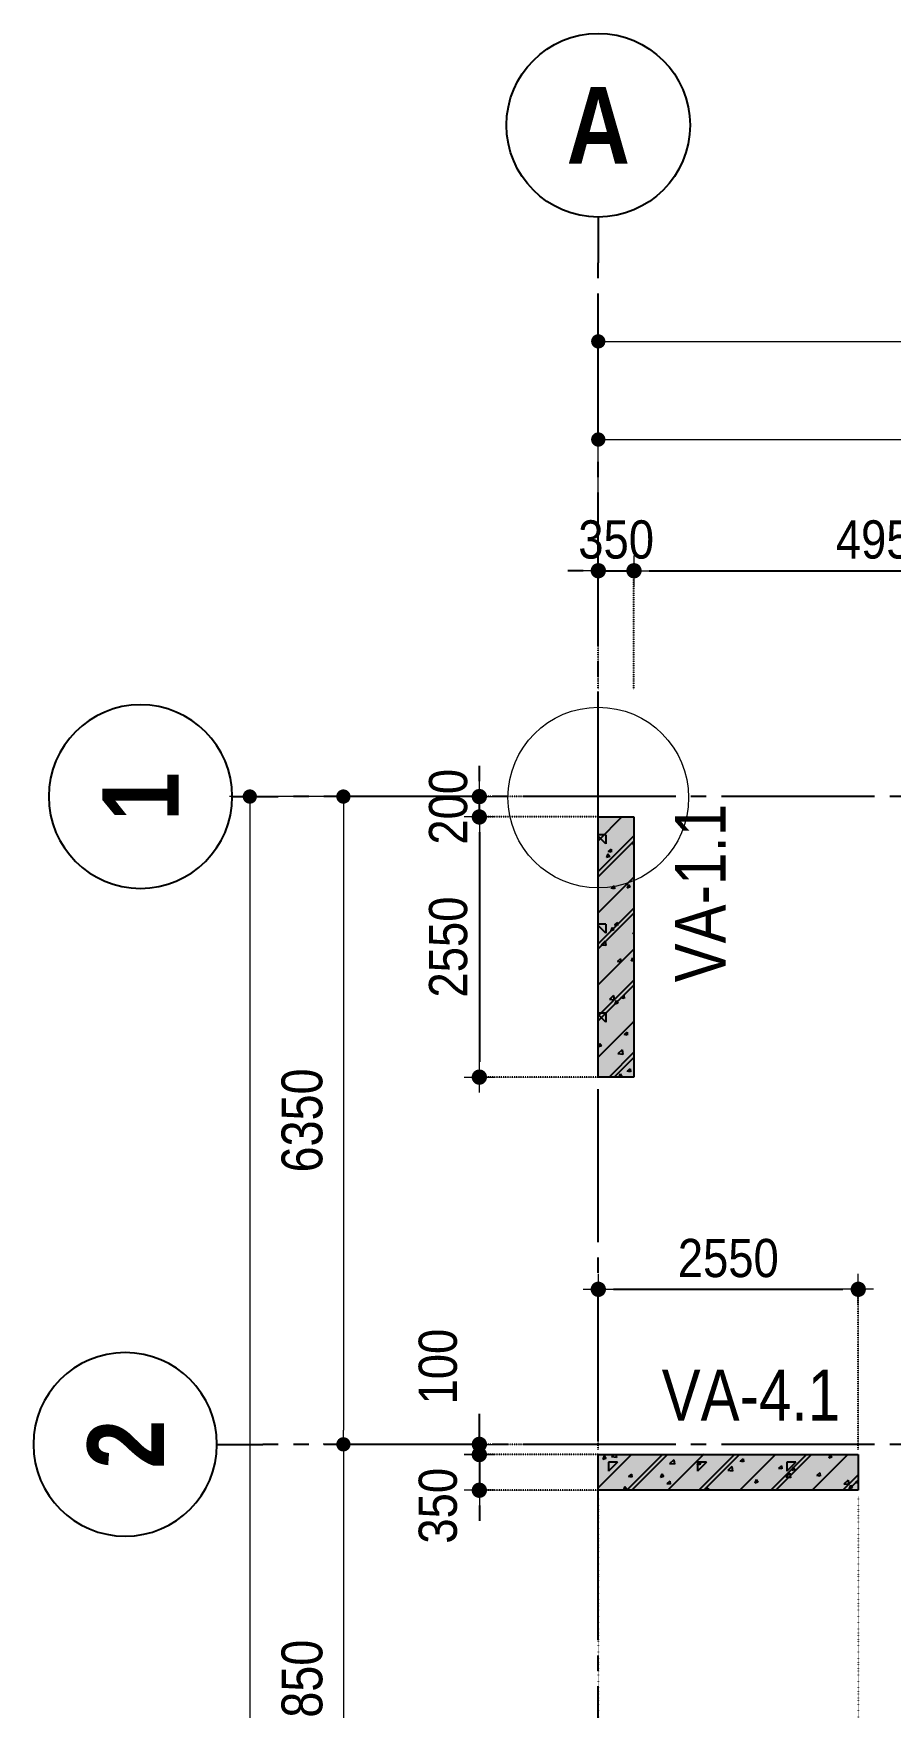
# Model space of a CAD drawing. Header units: millimetres. Extents: x -3973692 to -2843767, y 592734 to 838475.
# Drawn here: x -3154036 to -3145629, y 753301 to 769712 of the extents above; entities that cross this region are included whole.
import ezdxf
from ezdxf.enums import TextEntityAlignment as Align

# ---------------------------------------------------------------- set-up
doc = ezdxf.new("R2010")
doc.units = ezdxf.units.MM
doc.header["$MEASUREMENT"] = 0
doc.header["$PDMODE"] = 3
doc.header["$PDSIZE"] = -20
for name, pattern in [('CHG_XX_Luoi truc-Block A$0$MB_Luoi truc-150-TWA$0$Center101', [13, 10, -1, 1, -1]), ('DIVIDE2', [15.875, 6.35, -3.175, 0, -3.175, 0, -3.175]), ('DOT2', [0.125, 0, -0.125]), ('HIDDEN5', [2.8375, 1.25, -1.5875])]:
    doc.linetypes.add(name, pattern=pattern)
doc.layers.get('0').update_dxf_attribs({"lineweight": 9})
doc.layers.get('Defpoints').update_dxf_attribs({"color": 10, "lineweight": 0})
for name, color, linetype, lineweight in [("'S_General_Dim_1", 1, 'Continuous', 18), ("'S_General_Divide_3 Intermediate", 3, 'DIVIDE2', 40), ('CHG_XX_Cot_Block A-T4-7$0$DBAO', 3, 'Continuous', 13), ('CHG_XX_Luoi truc-Block A$0$Dim 200', 1, 'Continuous', 5), ('TEXT', 7, 'Continuous', 15)]:
    doc.layers.add(name, color=color, linetype=linetype, lineweight=lineweight)
for name, color, linetype in [('CHG_XX_Cot_Block A-T4-7$0$mb_cot tang 9-13 twa$0$Concrete Hatch', 218, 'Continuous'), ('CHG_XX_Cot_Block A-T4-7$0$mb_cot tang 9-13 twa$0$Concrete Line', 6, 'Continuous'), ('CHG_XX_Cot_Block A-T4-7$0$mb_cot tang 9-13 twa$0$Concrete Solid', 216, 'Continuous'), ('CHG_XX_Luoi truc-Block A$0$MB_Luoi truc-150-TWA$0$Grid', 34, 'Continuous'), ('CHG_XX_Luoi truc-Block A$0$MB_Luoi truc-150-TWA$0$Grid Line', 251, 'CHG_XX_Luoi truc-Block A$0$MB_Luoi truc-150-TWA$0$Center101'), ('dim', 1, 'Continuous')]:
    doc.layers.add(name, color=color, linetype=linetype)
doc.styles.add('arial', font='arial.ttf', dxfattribs={"width": 0.85})
doc.styles.add('CHG_XX_Luoi truc-Block A$0$MB_Luoi truc-150-TWA$0$Grid A-F$0$VNI-HelveCB', font='')
doc.styles.add('CHG_XX_Luoi truc-Block A$0$Star-HelCon', font='')
doc.styles.add('TTP-HelCon', font='')
doc.styles.get('CHG_XX_Luoi truc-Block A$0$MB_Luoi truc-150-TWA$0$Grid A-F$0$VNI-HelveCB').set_extended_font_data('VNI-Helve-Condense', bold=True)
doc.styles.get('CHG_XX_Luoi truc-Block A$0$Star-HelCon').set_extended_font_data('VNI-Helve-Condense')
doc.styles.get('TTP-HelCon').set_extended_font_data('VNI-Helve-Condense')
doc.dimstyles.new('150', dxfattribs={"dimscale": 150, "dimtxt": 2.5, "dimasz": 1, "dimexe": 0, "dimexo": 0, "dimgap": 0.75, "dimtad": 1, "dimdec": 0, "dimzin": 9, "dimdsep": 46, "dimtxsty": 'arial', "dimblk1": 'DIMDOT', "dimblk2": 'DIMDOT', "dimsah": 1, "dimcen": 2, "dimdle": 3, "dimclre": 8, "dimclrt": 2, "dimadec": 0, "dimazin": 0, "dimtfac": 1, "dimtdec": 0, "dimtix": 1, "dimtmove": 2, "dimatfit": 3, "dimldrblk": 'DIMPIJL', "dimfxl": 1, "dimtvp": 1.8, "dimtolj": 1, "dimtzin": 0, "dimarcsym": 0})
doc.dimstyles.new('CHG_XX_Luoi truc-Block A$0$Dim 200', dxfattribs={"dimscale": 200, "dimtxt": 2, "dimasz": 0.7, "dimexe": 1, "dimexo": 1, "dimgap": 1, "dimtad": 1, "dimdec": 0, "dimzin": 12, "dimdsep": 46, "dimtxsty": 'CHG_XX_Luoi truc-Block A$0$Star-HelCon', "dimblk": 'CHG_XX_Luoi truc-Block A$0$_Dot', "dimcen": 1, "dimclrd": 256, "dimclre": 256, "dimclrt": 3, "dimadec": 0, "dimazin": 0, "dimtfac": 1, "dimtdec": 0, "dimtix": 1, "dimtmove": 2, "dimatfit": 3, "dimldrblk": 'CHG_XX_Luoi truc-Block A$0$HTT Arrow 30', "dimfxl": 1, "dimtolj": 1, "dimtzin": 0, "dimarcsym": 0})

# ---------------------------------------------------------------- blocks, each defined once
blk = doc.blocks.new('*U3015')
at = {"layer": 'CHG_XX_Luoi truc-Block A$0$MB_Luoi truc-150-TWA$0$Grid', "lineweight": -2}
blk.add_line((0, 470), (0, 467), dxfattribs=at)
blk.add_circle((0, 476), 6, dxfattribs=at)
at = {"layer": 'CHG_XX_Luoi truc-Block A$0$MB_Luoi truc-150-TWA$0$Grid Line'}
blk.add_line((0, 0), (0, 467), dxfattribs=at)
at = {"layer": 'CHG_XX_Luoi truc-Block A$0$MB_Luoi truc-150-TWA$0$Grid', "lineweight": -2, "style": 'CHG_XX_Luoi truc-Block A$0$MB_Luoi truc-150-TWA$0$Grid A-F$0$VNI-HelveCB'}
for tag, p in [('GRIDSUB', (0, 476)), ('GRID', (0, -9))]:
    blk.add_attdef(tag, text='', height=5, dxfattribs=at).set_placement(p, align=Align.MIDDLE)
blk = doc.blocks.new('CHG_XX_Luoi truc-Block A$0$_Dot')
at = {"color": 0, "linetype": 'ByBlock', "lineweight": -2}
blk.add_line((-0.5, 0), (-1, 0), dxfattribs=at)
at = {"color": 0, "linetype": 'ByBlock', "const_width": 0.5}
blk.add_lwpolyline([(-0.25, 0, 1), (0.25, 0, 1)], format="xyb", close=True, dxfattribs=at)
blk = doc.blocks.new('*D2996')
at = {"layer": 'CHG_XX_Luoi truc-Block A$0$Dim 200', "lineweight": -2, "transparency": 16777216}
for p, q in [((-1678, 152260), (-2700, 152260)), ((-2500, 152120), (-2500, 146050)), ((-1678, 145910), (-2700, 145910))]:
    blk.add_line(p, q, dxfattribs=at)
at = {"layer": 'Defpoints', "color": 0, "transparency": 16777216}
for p in [(-1478, 152260), (-2500, 145910), (-1478, 145910)]:
    blk.add_point(p, dxfattribs=at)
at = {"layer": 'CHG_XX_Luoi truc-Block A$0$Dim 200', "lineweight": -2, "transparency": 16777216, "xscale": 140, "yscale": 140, "zscale": 140}
for p, rotation in [((-2500, 152260), 90), ((-2500, 145910), 270)]:
    blk.add_blockref('CHG_XX_Luoi truc-Block A$0$_Dot', p, dxfattribs=dict(at, rotation=rotation))
at = {"layer": 'CHG_XX_Luoi truc-Block A$0$Dim 200', "color": 3, "transparency": 16777216, "insert": (-2904, 149085), "char_height": 400, "attachment_point": 5, "rotation": 90, "style": 'CHG_XX_Luoi truc-Block A$0$Star-HelCon'}
blk.add_mtext('\\A1;6350', dxfattribs=at)
blk = doc.blocks.new('CHG_XX_Luoi truc-Block A$0$HTT Arrow 30')
blk.add_hatch(color=256).paths.add_polyline_path([(-2.5, 0.375), (-2.5, -0.375), (0, 0)])
at = {"color": 0, "linetype": 'ByBlock', "lineweight": -2}
for p, q in [((0, 0), (-2.5, 0.375)), ((-2.5, -0.375), (-2.5, 0.375)), ((0, 0), (-2.5, -0.375))]:
    blk.add_line(p, q, dxfattribs=at)
blk = doc.blocks.new('*D2997')
at = {"layer": 'CHG_XX_Luoi truc-Block A$0$Dim 200', "lineweight": -2, "transparency": 16777216}
for p, q in [((-1678, 145910), (-2700, 145910)), ((-2500, 145770), (-2500, 141200)), ((-1678, 141060), (-2700, 141060))]:
    blk.add_line(p, q, dxfattribs=at)
at = {"layer": 'Defpoints', "color": 0, "transparency": 16777216}
for p in [(-1478, 145910), (-2500, 141060), (-1478, 141060)]:
    blk.add_point(p, dxfattribs=at)
at = {"layer": 'CHG_XX_Luoi truc-Block A$0$Dim 200', "lineweight": -2, "transparency": 16777216, "xscale": 140, "yscale": 140, "zscale": 140}
for p, rotation in [((-2500, 145910), 90), ((-2500, 141060), 270)]:
    blk.add_blockref('CHG_XX_Luoi truc-Block A$0$_Dot', p, dxfattribs=dict(at, rotation=rotation))
at = {"layer": 'CHG_XX_Luoi truc-Block A$0$Dim 200', "color": 3, "transparency": 16777216, "insert": (-2904, 143485), "char_height": 400, "attachment_point": 5, "rotation": 90, "style": 'CHG_XX_Luoi truc-Block A$0$Star-HelCon'}
blk.add_mtext('\\A1;4850', dxfattribs=at)
blk = doc.blocks.new('*D3004')
at = {"layer": 'CHG_XX_Luoi truc-Block A$0$Dim 200', "lineweight": -2, "transparency": 16777216}
for p, q in [((-2389, 152260), (-3618, 152260)), ((-3418, 152120), (-3418, 90400)), ((-2354, 90260), (-3618, 90260))]:
    blk.add_line(p, q, dxfattribs=at)
at = {"layer": 'Defpoints', "color": 0, "transparency": 16777216}
for p in [(-2189, 152260), (-3418, 90260), (-2154, 90260)]:
    blk.add_point(p, dxfattribs=at)
at = {"layer": 'CHG_XX_Luoi truc-Block A$0$Dim 200', "lineweight": -2, "transparency": 16777216, "xscale": 140, "yscale": 140, "zscale": 140}
for p, rotation in [((-3418, 152260), 90), ((-3418, 90260), 270)]:
    blk.add_blockref('CHG_XX_Luoi truc-Block A$0$_Dot', p, dxfattribs=dict(at, rotation=rotation))
at = {"layer": 'CHG_XX_Luoi truc-Block A$0$Dim 200', "color": 3, "transparency": 16777216, "insert": (-3823, 121260), "char_height": 400, "attachment_point": 5, "rotation": 90, "style": 'CHG_XX_Luoi truc-Block A$0$Star-HelCon'}
blk.add_mtext('\\A1;62000', dxfattribs=at)
blk = doc.blocks.new('*D3005')
at = {"layer": 'CHG_XX_Luoi truc-Block A$0$Dim 200', "lineweight": -2, "transparency": 16777216}
for p, q in [((0, 154891), (0, 155960)), ((12250, 154891), (12250, 155960)), ((140, 155760), (12110, 155760))]:
    blk.add_line(p, q, dxfattribs=at)
at = {"layer": 'Defpoints', "color": 0, "transparency": 16777216}
for p in [(12250, 155760), (0, 154691), (12250, 154691)]:
    blk.add_point(p, dxfattribs=at)
at = {"layer": 'CHG_XX_Luoi truc-Block A$0$Dim 200', "lineweight": -2, "transparency": 16777216, "xscale": 140, "yscale": 140, "zscale": 140, "rotation": 180}
blk.add_blockref('CHG_XX_Luoi truc-Block A$0$_Dot', (0, 155760), dxfattribs=at)
at = {"layer": 'CHG_XX_Luoi truc-Block A$0$Dim 200', "lineweight": -2, "transparency": 16777216, "xscale": 140, "yscale": 140, "zscale": 140}
blk.add_blockref('CHG_XX_Luoi truc-Block A$0$_Dot', (12250, 155760), dxfattribs=at)
at = {"layer": 'CHG_XX_Luoi truc-Block A$0$Dim 200', "color": 3, "transparency": 16777216, "insert": (6125, 156164), "char_height": 400, "attachment_point": 5, "style": 'CHG_XX_Luoi truc-Block A$0$Star-HelCon'}
blk.add_mtext('\\A1;12250', dxfattribs=at)
blk = doc.blocks.new('*D3010')
at = {"layer": 'CHG_XX_Luoi truc-Block A$0$Dim 200', "lineweight": -2, "transparency": 16777216}
for p, q in [((0, 154891), (0, 156922)), ((54650, 154891), (54650, 156922)), ((140, 156722), (54510, 156722))]:
    blk.add_line(p, q, dxfattribs=at)
at = {"layer": 'Defpoints', "color": 0, "transparency": 16777216}
for p in [(54650, 156722), (0, 154691), (54650, 154691)]:
    blk.add_point(p, dxfattribs=at)
at = {"layer": 'CHG_XX_Luoi truc-Block A$0$Dim 200', "lineweight": -2, "transparency": 16777216, "xscale": 140, "yscale": 140, "zscale": 140, "rotation": 180}
blk.add_blockref('CHG_XX_Luoi truc-Block A$0$_Dot', (0, 156722), dxfattribs=at)
at = {"layer": 'CHG_XX_Luoi truc-Block A$0$Dim 200', "lineweight": -2, "transparency": 16777216, "xscale": 140, "yscale": 140, "zscale": 140}
blk.add_blockref('CHG_XX_Luoi truc-Block A$0$_Dot', (54650, 156722), dxfattribs=at)
at = {"layer": 'CHG_XX_Luoi truc-Block A$0$Dim 200', "color": 3, "transparency": 16777216, "insert": (27325, 157126), "char_height": 400, "attachment_point": 5, "style": 'CHG_XX_Luoi truc-Block A$0$Star-HelCon'}
blk.add_mtext('\\A1;54650', dxfattribs=at)
blk = doc.blocks.new('*U3014')
at = {"layer": 'CHG_XX_Luoi truc-Block A$0$MB_Luoi truc-150-TWA$0$Grid', "lineweight": -2}
blk.add_line((0, 407), (0, 404), dxfattribs=at)
blk.add_circle((0, 413), 6, dxfattribs=at)
at = {"layer": 'CHG_XX_Luoi truc-Block A$0$MB_Luoi truc-150-TWA$0$Grid Line'}
blk.add_line((0, 0), (0, 404), dxfattribs=at)
at = {"layer": 'CHG_XX_Luoi truc-Block A$0$MB_Luoi truc-150-TWA$0$Grid', "lineweight": -2, "style": 'CHG_XX_Luoi truc-Block A$0$MB_Luoi truc-150-TWA$0$Grid A-F$0$VNI-HelveCB'}
for tag, p in [('GRIDSUB', (0, 413)), ('GRID', (0, -9))]:
    blk.add_attdef(tag, text='', height=5, dxfattribs=at).set_placement(p, align=Align.MIDDLE)
blk = doc.blocks.new('*U3013')
at = {"layer": 'CHG_XX_Luoi truc-Block A$0$MB_Luoi truc-150-TWA$0$Grid', "lineweight": -2}
blk.add_line((0, 406), (0, 403), dxfattribs=at)
blk.add_circle((0, 412), 6, dxfattribs=at)
at = {"layer": 'CHG_XX_Luoi truc-Block A$0$MB_Luoi truc-150-TWA$0$Grid Line'}
blk.add_line((0, 0), (0, 403), dxfattribs=at)
at = {"layer": 'CHG_XX_Luoi truc-Block A$0$MB_Luoi truc-150-TWA$0$Grid', "lineweight": -2, "style": 'CHG_XX_Luoi truc-Block A$0$MB_Luoi truc-150-TWA$0$Grid A-F$0$VNI-HelveCB'}
for tag, p in [('GRIDSUB', (0, 412)), ('GRID', (0, -9))]:
    blk.add_attdef(tag, text='', height=5, dxfattribs=at).set_placement(p, align=Align.MIDDLE)
blk = doc.blocks.new('a')
at = {"layer": 'Defpoints'}
blk.add_circle((0, 0), 886, dxfattribs=at)
at = {"layer": 'TEXT', "color": 3, "style": 'TTP-HelCon'}
blk.add_text('VA-1.1', height=500, rotation=90, dxfattribs=at).set_placement((1251, -1811))
blk.add_text('VA-4.1', height=500, dxfattribs=at).set_placement((622, -6107))
blk = doc.blocks.new('DIMDOT')
for p, q in [((1, 0), (-1, 0)), ((0, -1), (0, 1))]:
    blk.add_line(p, q)
at = {"const_width": 0.5}
blk.add_lwpolyline([(-0.25, 0, 1), (0.25, 0, 1)], format="xyb", close=True, dxfattribs=at)
blk = doc.blocks.new('*D621')
at = {"layer": "'S_General_Dim_1", "color": 8, "linetype": 'HIDDEN5', "lineweight": -2, "transparency": 16777216}
for p, q in [((-3148495, 762031), (-3149662, 762031)), ((-3148495, 759481), (-3149662, 759481))]:
    blk.add_line(p, q, dxfattribs=at)
at = {"layer": "'S_General_Dim_1", "color": 0, "lineweight": -2, "transparency": 16777216}
blk.add_line((-3149662, 761881), (-3149662, 759631), dxfattribs=at)
at = {"layer": 'Defpoints', "color": 0, "transparency": 16777216}
for p in [(-3148495, 762031), (-3149662, 759481), (-3148495, 759481)]:
    blk.add_point(p, dxfattribs=at)
at = {"layer": "'S_General_Dim_1", "color": 0, "lineweight": -2, "transparency": 16777216, "xscale": 150, "yscale": 150, "zscale": 150}
for p, rotation in [((-3149662, 762031), 90), ((-3149662, 759481), 270)]:
    blk.add_blockref('DIMDOT', p, dxfattribs=dict(at, rotation=rotation))
at = {"layer": "'S_General_Dim_1", "color": 2, "transparency": 16777216, "insert": (-3149966, 760756), "char_height": 375, "attachment_point": 5, "rotation": 90, "style": 'arial'}
blk.add_mtext('\\A1;2550', dxfattribs=at)
blk = doc.blocks.new('DIMPIJL')
at = {"linetype": 'ByBlock'}
blk.add_solid([(-2.5, 0.42), (-2.5, -0.42), (0, 0)], dxfattribs=at)
blk = doc.blocks.new('*D622')
at = {"layer": "'S_General_Dim_1", "color": 0, "lineweight": -2, "transparency": 16777216}
for p, q in [((-3148645, 764445), (-3148795, 764445)), ((-3148495, 764445), (-3148145, 764445)), ((-3147995, 764445), (-3147845, 764445))]:
    blk.add_line(p, q, dxfattribs=at)
at = {"layer": "'S_General_Dim_1", "color": 8, "linetype": 'HIDDEN5', "lineweight": -2, "transparency": 16777216}
for p, q in [((-3148495, 763281), (-3148495, 764445)), ((-3148145, 763281), (-3148145, 764445))]:
    blk.add_line(p, q, dxfattribs=at)
at = {"layer": 'Defpoints', "color": 0, "transparency": 16777216}
for p in [(-3148145, 764445), (-3148495, 763281), (-3148145, 763281)]:
    blk.add_point(p, dxfattribs=at)
at = {"layer": "'S_General_Dim_1", "color": 0, "lineweight": -2, "transparency": 16777216, "xscale": 150, "yscale": 150, "zscale": 150}
blk.add_blockref('DIMDOT', (-3148495, 764445), dxfattribs=at)
at = {"layer": "'S_General_Dim_1", "color": 0, "lineweight": -2, "transparency": 16777216, "xscale": 150, "yscale": 150, "zscale": 150, "rotation": 180}
blk.add_blockref('DIMDOT', (-3148145, 764445), dxfattribs=at)
at = {"layer": "'S_General_Dim_1", "color": 2, "transparency": 16777216, "insert": (-3148320, 764749), "char_height": 375, "attachment_point": 5, "style": 'arial'}
blk.add_mtext('\\A1;350', dxfattribs=at)
blk = doc.blocks.new('*D623')
at = {"layer": "'S_General_Dim_1", "color": 8, "linetype": 'HIDDEN5', "lineweight": -2, "transparency": 16777216}
for p, q in [((-3148495, 755831), (-3148495, 757401)), ((-3145945, 755831), (-3145945, 757401))]:
    blk.add_line(p, q, dxfattribs=at)
at = {"layer": "'S_General_Dim_1", "color": 0, "lineweight": -2, "transparency": 16777216}
blk.add_line((-3148345, 757401), (-3146095, 757401), dxfattribs=at)
at = {"layer": 'Defpoints', "color": 0, "transparency": 16777216}
for p in [(-3145945, 757401), (-3148495, 755831), (-3145945, 755831)]:
    blk.add_point(p, dxfattribs=at)
at = {"layer": "'S_General_Dim_1", "color": 0, "lineweight": -2, "transparency": 16777216, "xscale": 150, "yscale": 150, "zscale": 150, "rotation": 180}
blk.add_blockref('DIMDOT', (-3148495, 757401), dxfattribs=at)
at = {"layer": "'S_General_Dim_1", "color": 0, "lineweight": -2, "transparency": 16777216, "xscale": 150, "yscale": 150, "zscale": 150}
blk.add_blockref('DIMDOT', (-3145945, 757401), dxfattribs=at)
at = {"layer": "'S_General_Dim_1", "color": 2, "transparency": 16777216, "insert": (-3147220, 757705), "char_height": 375, "attachment_point": 5, "style": 'arial'}
blk.add_mtext('\\A1;2550', dxfattribs=at)
blk = doc.blocks.new('*D624')
at = {"layer": "'S_General_Dim_1", "color": 0, "lineweight": -2, "transparency": 16777216}
for p, q in [((-3149662, 756031), (-3149662, 756181)), ((-3149662, 755881), (-3149662, 755781)), ((-3149662, 755631), (-3149662, 755481))]:
    blk.add_line(p, q, dxfattribs=at)
at = {"layer": "'S_General_Dim_1", "color": 8, "linetype": 'HIDDEN5', "lineweight": -2, "transparency": 16777216}
for p, q in [((-3148495, 755881), (-3149662, 755881)), ((-3148495, 755781), (-3149662, 755781))]:
    blk.add_line(p, q, dxfattribs=at)
at = {"layer": 'Defpoints', "color": 0, "transparency": 16777216}
for p in [(-3148495, 755881), (-3149662, 755781), (-3148495, 755781)]:
    blk.add_point(p, dxfattribs=at)
at = {"layer": "'S_General_Dim_1", "color": 0, "lineweight": -2, "transparency": 16777216, "xscale": 150, "yscale": 150, "zscale": 150}
for p, rotation in [((-3149662, 755881), 270), ((-3149662, 755781), 90)]:
    blk.add_blockref('DIMDOT', p, dxfattribs=dict(at, rotation=rotation))
at = {"layer": "'S_General_Dim_1", "color": 2, "transparency": 16777216, "insert": (-3150067, 756643), "char_height": 375, "attachment_point": 5, "rotation": 90, "style": 'arial'}
blk.add_mtext('\\A1;100', dxfattribs=at)
blk = doc.blocks.new('*D625')
at = {"layer": "'S_General_Dim_1", "color": 0, "lineweight": -2, "transparency": 16777216}
for p, q in [((-3149662, 755931), (-3149662, 756081)), ((-3149662, 755781), (-3149662, 755431)), ((-3149662, 755281), (-3149662, 755131))]:
    blk.add_line(p, q, dxfattribs=at)
at = {"layer": "'S_General_Dim_1", "color": 8, "linetype": 'HIDDEN5', "lineweight": -2, "transparency": 16777216}
for p, q in [((-3148495, 755781), (-3149662, 755781)), ((-3148495, 755431), (-3149662, 755431))]:
    blk.add_line(p, q, dxfattribs=at)
at = {"layer": 'Defpoints', "color": 0, "transparency": 16777216}
for p in [(-3148495, 755781), (-3149662, 755431), (-3148495, 755431)]:
    blk.add_point(p, dxfattribs=at)
at = {"layer": "'S_General_Dim_1", "color": 0, "lineweight": -2, "transparency": 16777216, "xscale": 150, "yscale": 150, "zscale": 150}
for p, rotation in [((-3149662, 755781), 270), ((-3149662, 755431), 90)]:
    blk.add_blockref('DIMDOT', p, dxfattribs=dict(at, rotation=rotation))
at = {"layer": "'S_General_Dim_1", "color": 2, "transparency": 16777216, "insert": (-3150067, 755279), "char_height": 375, "attachment_point": 5, "rotation": 90, "style": 'arial'}
blk.add_mtext('\\A1;350', dxfattribs=at)
blk = doc.blocks.new('*D535')
at = {"layer": "'S_General_Dim_1", "color": 8, "linetype": 'HIDDEN5', "lineweight": -2, "transparency": 16777216}
for p, q in [((-3148145, 763281), (-3148145, 764445)), ((-3143195, 763281), (-3143195, 764445))]:
    blk.add_line(p, q, dxfattribs=at)
at = {"layer": "'S_General_Dim_1", "color": 0, "lineweight": -2, "transparency": 16777216}
blk.add_line((-3147995, 764445), (-3143345, 764445), dxfattribs=at)
at = {"layer": 'Defpoints', "color": 0, "transparency": 16777216}
for p in [(-3143195, 764445), (-3148145, 763281), (-3143195, 763281)]:
    blk.add_point(p, dxfattribs=at)
at = {"layer": "'S_General_Dim_1", "color": 0, "lineweight": -2, "transparency": 16777216, "xscale": 150, "yscale": 150, "zscale": 150, "rotation": 180}
blk.add_blockref('DIMDOT', (-3148145, 764445), dxfattribs=at)
at = {"layer": "'S_General_Dim_1", "color": 0, "lineweight": -2, "transparency": 16777216, "xscale": 150, "yscale": 150, "zscale": 150}
blk.add_blockref('DIMDOT', (-3143195, 764445), dxfattribs=at)
at = {"layer": "'S_General_Dim_1", "color": 2, "transparency": 16777216, "insert": (-3145670, 764749), "char_height": 375, "attachment_point": 5, "style": 'arial'}
blk.add_mtext('\\A1;4950', dxfattribs=at)
blk = doc.blocks.new('*D509')
at = {"layer": "'S_General_Dim_1", "color": 0, "lineweight": -2, "transparency": 16777216}
for p, q in [((-3149662, 762381), (-3149662, 762531)), ((-3149662, 762031), (-3149662, 762231)), ((-3149662, 761881), (-3149662, 761731))]:
    blk.add_line(p, q, dxfattribs=at)
at = {"layer": "'S_General_Dim_1", "color": 8, "linetype": 'HIDDEN5', "lineweight": -2, "transparency": 16777216}
for p, q in [((-3148495, 762231), (-3149662, 762231)), ((-3148495, 762031), (-3149662, 762031))]:
    blk.add_line(p, q, dxfattribs=at)
at = {"layer": 'Defpoints', "color": 0, "transparency": 16777216}
for p in [(-3149662, 762231), (-3148495, 762231), (-3148495, 762031)]:
    blk.add_point(p, dxfattribs=at)
at = {"layer": "'S_General_Dim_1", "color": 0, "lineweight": -2, "transparency": 16777216, "xscale": 150, "yscale": 150, "zscale": 150}
for p, rotation in [((-3149662, 762231), 270), ((-3149662, 762031), 90)]:
    blk.add_blockref('DIMDOT', p, dxfattribs=dict(at, rotation=rotation))
at = {"layer": "'S_General_Dim_1", "color": 2, "transparency": 16777216, "insert": (-3149966, 762131), "char_height": 375, "attachment_point": 5, "rotation": 90, "style": 'arial'}
blk.add_mtext('\\A1;200', dxfattribs=at)
blk = doc.blocks.new('CHG_XX_Luoi truc-Block A')
at = {"layer": 'CHG_XX_Luoi truc-Block A$0$MB_Luoi truc-150-TWA$0$Grid'}
ref = blk.add_blockref('*U3015', (0, 87440.7), dxfattribs=dict(at, xscale=150, yscale=150, zscale=150))
ref.add_attrib('GRIDSUB', 'A', dxfattribs={"lineweight": -2, "height": 750, "style": 'CHG_XX_Luoi truc-Block A$0$MB_Luoi truc-150-TWA$0$Grid A-F$0$VNI-HelveCB'}).set_placement((0, 158840.7), align=Align.MIDDLE)
ref = blk.add_blockref('*U3013', (57309.5, 152259.6), dxfattribs=dict(at, xscale=-150, yscale=150, zscale=150, rotation=90))
ref.add_attrib('GRIDSUB', '1', dxfattribs={"lineweight": -2, "height": 750, "rotation": 90, "style": 'CHG_XX_Luoi truc-Block A$0$MB_Luoi truc-150-TWA$0$Grid A-F$0$VNI-HelveCB'}).set_placement((-4490.5, 152259.6), align=Align.MIDDLE)
ref = blk.add_blockref('*U3014', (57309.5, 145909.6), dxfattribs=dict(at, xscale=-150, yscale=150, zscale=150, rotation=90))
ref.add_attrib('GRIDSUB', '2', dxfattribs={"lineweight": -2, "height": 750, "rotation": 90, "style": 'CHG_XX_Luoi truc-Block A$0$MB_Luoi truc-150-TWA$0$Grid A-F$0$VNI-HelveCB'}).set_placement((-4640.5, 145909.6), align=Align.MIDDLE)
at = {"layer": 'CHG_XX_Luoi truc-Block A$0$Dim 200'}
for base, p2, picture, middle in [((54650, 156721.8), (54650, 154691.4), '*D3010', (27325, 157126)), ((12250, 155759.6), (12250, 154691.4), '*D3005', (6125, 156163.9))]:
    dim = blk.add_linear_dim(base=base, p1=(0, 154691.4), p2=p2, dimstyle='CHG_XX_Luoi truc-Block A$0$Dim 200', dxfattribs=at)
    dim.commit()
    dim.dimension.update_dxf_attribs({"geometry": picture, "text_midpoint": middle})
for base, p1, p2, picture, middle in [((-3418.5, 90259.6), (-2189.1, 152259.6), (-2154.2, 90259.6), '*D3004', (-3822.7, 121259.6)), ((-2500, 145909.6), (-1478.1, 152259.6), (-1478.1, 145909.6), '*D2996', (-2904.3, 149084.6)), ((-2500, 141059.6), (-1478.1, 145909.6), (-1478.1, 141059.6), '*D2997', (-2904.3, 143484.6))]:
    dim = blk.add_linear_dim(base=base, p1=p1, p2=p2, angle=90, dimstyle='CHG_XX_Luoi truc-Block A$0$Dim 200', dxfattribs=at)
    dim.commit()
    dim.dimension.update_dxf_attribs({"geometry": picture, "text_midpoint": middle})
blk = doc.blocks.new('CHG_XX_Cot_Block A-T4-7')
at = {"layer": 'CHG_XX_Cot_Block A-T4-7$0$mb_cot tang 9-13 twa$0$Concrete Solid'}
for points in [[(8014952, 1237634), (8015302, 1237634), (8015302, 1235084), (8014952, 1235084)], [(8014952, 1231384), (8017502, 1231384), (8017502, 1231034), (8014952, 1231034)]]:
    blk.add_hatch(color=256, dxfattribs=at).paths.add_polyline_path(points)
at = {"layer": 'CHG_XX_Cot_Block A-T4-7$0$mb_cot tang 9-13 twa$0$Concrete Hatch'}
for p, q in [((8015184, 1237634), (8014952, 1237401)), ((8015027, 1237459), (8014952, 1237459)), ((8015302, 1237448), (8014952, 1237098)), ((8015027, 1237371), (8014952, 1237446)), ((8015302, 1237398), (8014952, 1237048)), ((8015027, 1237459), (8015027, 1237371)), ((8015302, 1237371), (8015290, 1237371)), ((8015302, 1237359), (8015290, 1237371)), ((8015047, 1237271), (8015034, 1237236)), ((8015064, 1237246), (8015034, 1237236)), ((8015047, 1237271), (8015064, 1237246)), ((8015077, 1237318), (8015048, 1237294)), ((8015079, 1237288), (8015048, 1237294)), ((8015077, 1237318), (8015079, 1237288)), ((8015302, 1237044), (8014952, 1236694)), ((8015108, 1236960), (8015079, 1236936)), ((8015111, 1236930), (8015079, 1236936)), ((8015108, 1236960), (8015111, 1236930)), ((8015248, 1236972), (8015235, 1236937)), ((8015265, 1236948), (8015235, 1236937)), ((8015248, 1236972), (8015265, 1236948)), ((8015302, 1236741), (8014952, 1236391)), ((8015302, 1236691), (8014952, 1236341)), ((8015027, 1236584), (8014952, 1236584)), ((8015027, 1236496), (8014952, 1236571)), ((8015027, 1236584), (8015027, 1236496)), ((8015087, 1236552), (8015074, 1236517)), ((8015087, 1236552), (8015104, 1236527)), ((8015140, 1236601), (8015111, 1236577)), ((8015142, 1236571), (8015111, 1236577)), ((8015140, 1236601), (8015142, 1236571)), ((8015020, 1236417), (8014979, 1236378)), ((8015026, 1236373), (8014979, 1236378)), ((8015020, 1236417), (8015026, 1236373)), ((8015104, 1236527), (8015074, 1236517)), ((8015302, 1236496), (8015290, 1236496)), ((8015302, 1236484), (8015290, 1236496)), ((8015302, 1236337), (8014952, 1235987)), ((8015171, 1236242), (8015142, 1236218)), ((8015173, 1236212), (8015142, 1236218)), ((8015171, 1236242), (8015173, 1236212)), ((8015289, 1236254), (8015275, 1236219)), ((8015302, 1236228), (8015275, 1236219)), ((8015289, 1236254), (8015302, 1236233)), ((8015302, 1236034), (8014952, 1235684)), ((8015302, 1235984), (8014952, 1235634)), ((8015102, 1235884), (8015062, 1235845)), ((8015102, 1235884), (8015109, 1235839)), ((8015202, 1235884), (8015174, 1235860)), ((8015202, 1235884), (8015205, 1235854)), ((8015109, 1235839), (8015062, 1235845)), ((8015127, 1235834), (8015114, 1235799)), ((8015144, 1235809), (8015114, 1235799)), ((8015127, 1235834), (8015144, 1235809)), ((8015205, 1235854), (8015174, 1235860)), ((8015027, 1235709), (8014952, 1235709)), ((8015027, 1235621), (8014952, 1235696)), ((8015302, 1235630), (8014952, 1235280)), ((8015027, 1235709), (8015027, 1235621)), ((8015302, 1235621), (8015290, 1235621)), ((8015302, 1235609), (8015290, 1235621)), ((8014966, 1235414), (8014953, 1235379)), ((8014983, 1235389), (8014953, 1235379)), ((8014966, 1235414), (8014983, 1235389)), ((8015234, 1235525), (8015205, 1235501)), ((8015236, 1235495), (8015205, 1235501)), ((8015234, 1235525), (8015236, 1235495)), ((8015302, 1235327), (8015059, 1235084)), ((8015302, 1235277), (8015109, 1235084)), ((8015185, 1235350), (8015144, 1235311)), ((8015192, 1235306), (8015144, 1235311)), ((8015185, 1235350), (8015192, 1235306)), ((8015167, 1235115), (8015155, 1235084)), ((8015184, 1235090), (8015165, 1235084)), ((8015167, 1235115), (8015184, 1235090)), ((8015265, 1235166), (8015236, 1235142)), ((8015268, 1235137), (8015236, 1235142)), ((8015265, 1235166), (8015268, 1235137)), ((8015277, 1231384), (8014952, 1231059)), ((8015010, 1231371), (8014997, 1231336)), ((8015027, 1231346), (8014997, 1231336)), ((8015010, 1231371), (8015027, 1231346)), ((8015052, 1231309), (8015052, 1231221)), ((8015140, 1231309), (8015052, 1231309)), ((8015140, 1231309), (8015052, 1231221)), ((8015107, 1231384), (8015082, 1231360)), ((8015130, 1231354), (8015082, 1231360)), ((8015125, 1231384), (8015130, 1231354)), ((8015581, 1231384), (8015231, 1231034)), ((8015631, 1231384), (8015281, 1231034)), ((8015984, 1231384), (8015634, 1231034)), ((8015693, 1231333), (8015652, 1231294)), ((8015700, 1231288), (8015652, 1231294)), ((8015693, 1231333), (8015700, 1231288)), ((8015937, 1231316), (8015923, 1231281)), ((8015954, 1231291), (8015923, 1231281)), ((8015927, 1231309), (8015927, 1231221)), ((8016015, 1231309), (8015927, 1231309)), ((8016015, 1231309), (8015927, 1231221)), ((8015937, 1231316), (8015954, 1231291)), ((8016288, 1231384), (8015938, 1231034)), ((8016338, 1231384), (8015988, 1231034)), ((8016000, 1231381), (8015988, 1231384)), ((8016000, 1231384), (8016000, 1231381)), ((8016692, 1231384), (8016342, 1231034)), ((8016374, 1231342), (8016345, 1231318)), ((8016377, 1231312), (8016345, 1231318)), ((8016374, 1231342), (8016377, 1231312)), ((8016995, 1231384), (8016645, 1231034)), ((8017045, 1231384), (8016695, 1231034)), ((8016802, 1231309), (8016802, 1231221)), ((8016890, 1231309), (8016802, 1231309)), ((8016890, 1231309), (8016802, 1231221)), ((8017399, 1231384), (8017049, 1231034)), ((8017226, 1231382), (8017213, 1231347)), ((8017243, 1231357), (8017213, 1231347)), ((8017226, 1231382), (8017243, 1231357)), ((8015277, 1231191), (8015248, 1231167)), ((8015280, 1231161), (8015248, 1231167)), ((8015277, 1231191), (8015280, 1231161)), ((8015574, 1231194), (8015561, 1231159)), ((8015591, 1231169), (8015561, 1231159)), ((8015574, 1231194), (8015591, 1231169)), ((8015653, 1231122), (8015624, 1231098)), ((8015653, 1231122), (8015656, 1231092)), ((8016263, 1231266), (8016222, 1231227)), ((8016270, 1231222), (8016222, 1231227)), ((8016263, 1231266), (8016270, 1231222)), ((8016501, 1231139), (8016487, 1231104)), ((8016501, 1231139), (8016518, 1231114)), ((8016750, 1231272), (8016721, 1231248)), ((8016753, 1231243), (8016721, 1231248)), ((8016750, 1231272), (8016753, 1231243)), ((8016832, 1231200), (8016792, 1231161)), ((8016839, 1231156), (8016792, 1231161)), ((8016832, 1231200), (8016839, 1231156)), ((8016863, 1231261), (8016850, 1231226)), ((8016880, 1231236), (8016850, 1231226)), ((8016863, 1231261), (8016880, 1231236)), ((8017126, 1231203), (8017097, 1231179)), ((8017129, 1231173), (8017097, 1231179)), ((8017126, 1231203), (8017129, 1231173)), ((8017502, 1231184), (8017352, 1231034)), ((8017402, 1231134), (8017362, 1231095)), ((8017502, 1231134), (8017402, 1231034)), ((8017402, 1231134), (8017409, 1231089)), ((8017502, 1231134), (8017474, 1231110)), ((8015212, 1231072), (8015198, 1231037)), ((8015229, 1231047), (8015198, 1231037)), ((8015212, 1231072), (8015229, 1231047)), ((8015656, 1231092), (8015624, 1231098)), ((8016029, 1231053), (8016007, 1231034)), ((8016029, 1231053), (8016031, 1231034)), ((8016518, 1231114), (8016487, 1231104)), ((8017409, 1231089), (8017362, 1231095)), ((8017427, 1231084), (8017414, 1231049)), ((8017444, 1231059), (8017414, 1231049)), ((8017427, 1231084), (8017444, 1231059)), ((8017502, 1231104), (8017474, 1231110))]:
    blk.add_line(p, q, dxfattribs=at)
at = {"layer": 'CHG_XX_Cot_Block A-T4-7$0$mb_cot tang 9-13 twa$0$Concrete Line'}
for p, q in [((8014952, 1237634), (8015302, 1237634)), ((8014952, 1235084), (8014952, 1237634)), ((8015302, 1237634), (8015302, 1235084)), ((8015302, 1235084), (8014952, 1235084)), ((8014952, 1231384), (8017502, 1231384)), ((8014952, 1231034), (8014952, 1231384)), ((8017502, 1231384), (8017502, 1231034)), ((8017502, 1231034), (8014952, 1231034))]:
    blk.add_line(p, q, dxfattribs=at)
at = {"layer": 'CHG_XX_Cot_Block A-T4-7$0$DBAO'}
blk.add_blockref('CHG_XX_Luoi truc-Block A', (8014952, 1085574), dxfattribs=at)

msp = doc.modelspace()

# ---------------------------------------------------------------- linework, layer by layer
at = {"layer": 'dim', "linetype": 'DOT2', "ltscale": 10}
for p, q in [((-3148495.2, 755371), (-3148495.2, 717546)), ((-3145945.2, 755371), (-3145945.2, 717546))]:
    msp.add_line(p, q, dxfattribs=at)

# ---------------------------------------------------------------- block references
at = {"layer": "'S_General_Divide_3 Intermediate"}
msp.add_blockref('CHG_XX_Cot_Block A-T4-7', (-11163447.5, -475602.7), dxfattribs=at)
at = {"layer": 'TEXT'}
msp.add_blockref('a', (-3148495.2, 762221), dxfattribs=at)

# ---------------------------------------------------------------- dimensions: what is measured, and where the dimension line sits
at = {"layer": "'S_General_Dim_1"}
for base, p1, p2, picture, middle in [((-3148145.2, 764445.1), (-3148495.2, 763281), (-3148145.2, 763281), '*D622', (-3148320.2, 764749.2)), ((-3143195.2, 764445.1), (-3148145.2, 763281), (-3143195.2, 763281), '*D535', (-3145670.2, 764749.1)), ((-3145945.2, 757401.1), (-3148495.2, 755830.6), (-3145945.2, 755830.6), '*D623', (-3147220.2, 757705))]:
    dim = msp.add_linear_dim(base=base, p1=p1, p2=p2, dimstyle='150', dxfattribs=at)
    dim.commit()
    dim.dimension.update_dxf_attribs({"geometry": picture, "text_midpoint": middle})
for base, p2, picture, middle in [((-3149662.1, 762230.6), (-3148495.2, 762230.6), '*D509', (-3149966, 762130.6)), ((-3149662.1, 759480.6), (-3148495.2, 759480.6), '*D621', (-3149966, 760755.6))]:
    dim = msp.add_linear_dim(base=base, p1=(-3148495.2, 762030.6), p2=p2, angle=90, dimstyle='150', dxfattribs=at)
    dim.commit()
    dim.dimension.update_dxf_attribs({"geometry": picture, "text_midpoint": middle})
for base, p1, p2, picture, middle in [((-3149662.1, 755781), (-3148495.2, 755880.6), (-3148495.2, 755781), '*D624', (-3150067.3, 756643.2)), ((-3149662.1, 755430.6), (-3148495.2, 755781), (-3148495.2, 755430.6), '*D625', (-3150067.3, 755279.5))]:
    dim = msp.add_linear_dim(base=base, p1=p1, p2=p2, angle=90, dimstyle='150', dxfattribs=at)
    dim.commit()
    dim.dimension.update_dxf_attribs({"geometry": picture, "text_midpoint": middle, "dimtype": 160})

doc.saveas('drawing.dxf')
